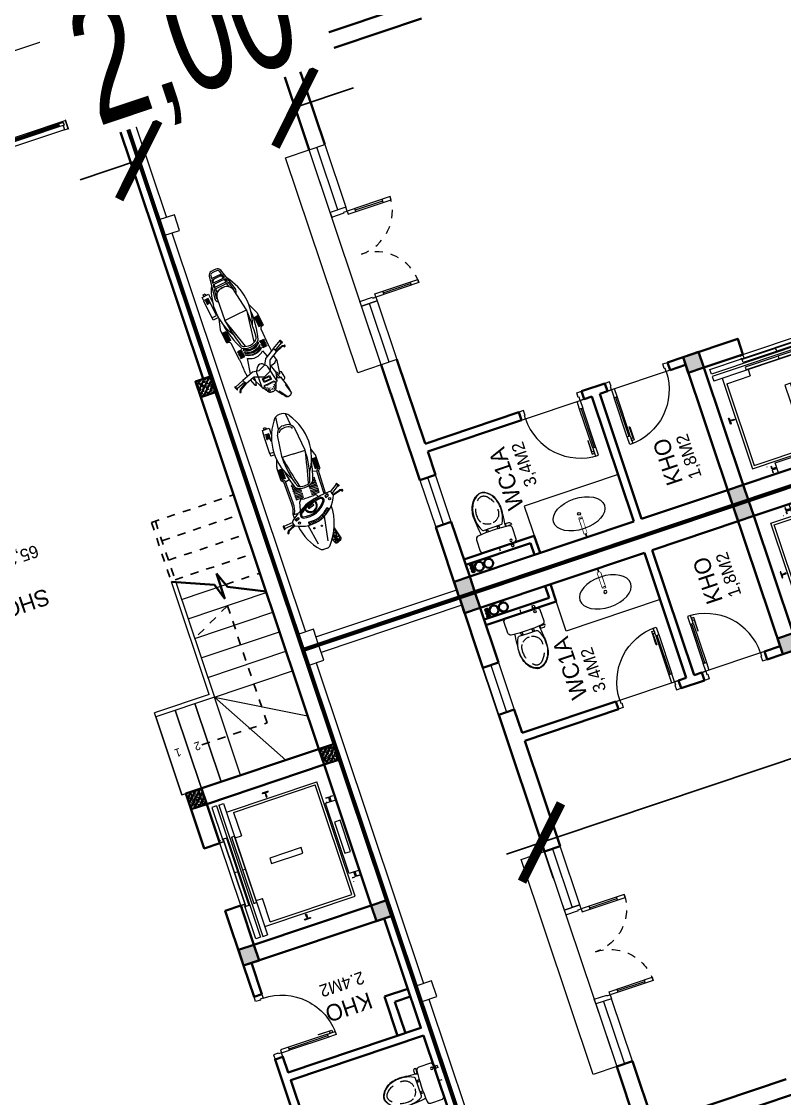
# Model space of a CAD drawing. Header units: metres. Extents: x 568336 to 569219, y 2065964 to 2066430.
# Drawn here: x 568588.57 to 568597.83, y 2066206.09 to 2066219.15 of the extents above; entities that cross this region are included whole.
import ezdxf

# ---------------------------------------------------------------- set-up
doc = ezdxf.new("R2010")
doc.units = ezdxf.units.M
for name, pattern in [('$AUDIT_BAD_LTYPE2', [0]), ('CENTER', [2, 1.25, -0.25, 0.25, -0.25]), ('DASHDOT2', [0.5, 0.25, -0.125, 0, -0.125]), ('HIDDEN', [0.375, 0.25, -0.125]), ('HIDDEN2', [0.1875, 0.125, -0.0625]), ('xref-thap C (mb tang 32-2)$0$HIDDEN', [0.375, 0.25, -0.125])]:
    doc.linetypes.add(name, pattern=pattern)
doc.layers.get('0').update_dxf_attribs({"linetype": 'CONTINUOUS'})
doc.layers.get('DEFPOINTS').update_dxf_attribs({"linetype": 'CONTINUOUS'})
for name, color, linetype, lineweight in [('-CENTER', 143, 'CENTER', 13), ('-CONCRETE', 1, 'CONTINUOUS', 35), ('-DIM', 9, 'CONTINUOUS', 13), ('-DOOR', 137, 'CONTINUOUS', 9), ('-FURNITURE', 46, 'CONTINUOUS', 9), ('-HATCH', 8, 'CONTINUOUS', 5), ('-LINE1', 7, 'CONTINUOUS', 18), ('-LINE2', 252, 'CONTINUOUS', 9), ('-STEEL1', 1, 'CONTINUOUS', 35), ('-TEXT', 7, 'CONTINUOUS', 15), ('-WALL', 4, 'CONTINUOUS', 35), ('text', 7, 'CONTINUOUS', 13), ('TEXT25', 2, 'CONTINUOUS', 13)]:
    doc.layers.add(name, color=color, linetype=linetype, lineweight=lineweight)
doc.layers.add('-RANH GIOI LO DAT', color=12, linetype='CONTINUOUS')
doc.layers.add('1-NETMANH', color=8, linetype='CONTINUOUS')
doc.styles.add('KTHUOC', font='', dxfattribs={"width": 0.8})
doc.styles.add('SVN_AVO_thuong', font='')
doc.styles.add('T1', font='', dxfattribs={"height": 200})
doc.styles.add('vnavanth', font='', dxfattribs={"width": 0.8})
doc.styles.get('KTHUOC').set_extended_font_data('.VnArial NarrowH')
doc.styles.get('SVN_AVO_thuong').set_extended_font_data('SVN-Avo')
doc.styles.get('T1').set_extended_font_data('VNgeometric Light')
doc.styles.get('vnavanth').set_extended_font_data('.VnAvantH')
doc.dimstyles.new('tien', dxfattribs={"dimscale": 0, "dimtxt": 1.5, "dimasz": 0.75, "dimexe": 0.45, "dimexo": 0, "dimgap": 0.25, "dimtad": 1, "dimzin": 1, "dimtxsty": 'KTHUOC', "dimblk1": 'ARCHTICK', "dimblk2": 'ARCHTICK', "dimsah": 1, "dimcen": 1, "dimdle": 0.45, "dimclrd": 37, "dimclre": 37, "dimclrt": 7, "dimaunit": 1, "dimadec": 0, "dimazin": 0, "dimtfac": 1, "dimtix": 1, "dimtofl": 0, "dimtmove": 2, "dimatfit": 3, "dimldrblk": 'ARCHTICK', "dimfxl": 1, "dimtfill": 1, "dimtolj": 1, "dimtzin": 1, "dimarcsym": 0})

# ---------------------------------------------------------------- blocks, each defined once
blk = doc.blocks.new('X-5M-DH-2-CORE$0$A$C75E80C28')
at = {"layer": '-LINE2', "linetype": 'Continuous', "ltscale": 2}
for p, q in [((-557, -112), (-560, -112)), ((-510, -22), (-510, -51)), ((-507, -22), (-510, -22)), ((-510, -109), (-510, -79)), ((-507, -22), (-507, -51)), ((-507, -109), (-507, -79)), ((-456, -57), (-501, -57)), ((-456, -60), (-501, -60)), ((-456, -70), (-501, -70)), ((-456, -73), (-501, -73)), ((-453, -63), (-453, -67)), ((-450, -63), (-450, -67)), ((450, -63), (450, -67)), ((453, -63), (453, -67)), ((456, -57), (501, -57)), ((456, -60), (501, -60)), ((456, -70), (501, -70)), ((456, -73), (501, -73)), ((457, -112), (460, -112)), ((507, -22), (510, -22)), ((507, -22), (507, -51)), ((507, -109), (507, -79)), ((510, -22), (510, -51)), ((510, -109), (510, -79)), ((-731, -149), (731, -149)), ((-731, -1305), (-731, -149)), ((-700, -179), (700, -179)), ((-700, -1225), (-700, -179)), ((700, -1225), (700, -179)), ((731, -1305), (731, -149)), ((840, -1305), (-840, -1305)), ((-840, -1365), (-840, -1305)), ((-700, -1225), (-400, -1225)), ((-400, -1305), (-400, -1225)), ((700, -1225), (400, -1225)), ((400, -1305), (400, -1225)), ((840, -1365), (840, -1305)), ((840, -1365), (-840, -1365)), ((840, -1395), (-840, -1395)), ((-840, -1395), (-840, -1455)), ((430, -1406), (-430, -1406)), ((-430, -1406), (-430, -1446)), ((425, -1309), (-425, -1309)), ((-425, -1343), (-425, -1309)), ((425, -1343), (-425, -1343)), ((0, -1309), (0, -1343)), ((0, -1406), (0, -1446)), ((425, -1343), (425, -1309)), ((430, -1406), (430, -1446)), ((840, -1395), (840, -1455)), ((-840, -1455), (-435, -1455)), ((-435, -1450), (-435, -1460)), ((-435, -1450), (-400, -1450)), ((-435, -1460), (-425, -1460)), ((-435, -1490), (-435, -1500)), ((-435, -1490), (-425, -1490)), ((-435, -1500), (-400, -1500)), ((-433, -1452), (-433, -1458)), ((-433, -1452), (-402, -1452)), ((-433, -1458), (-425, -1458)), ((-433, -1492), (-433, -1498)), ((-433, -1492), (-425, -1492)), ((-433, -1498), (-402, -1498)), ((430, -1446), (-430, -1446)), ((-425, -1458), (-425, -1460)), ((-425, -1490), (-425, -1492)), ((-402, -1452), (-402, -1498)), ((400, -1450), (-400, -1450)), ((-400, -1450), (-400, -1500)), ((400, -1450), (400, -1500)), ((435, -1450), (400, -1450)), ((435, -1500), (400, -1500)), ((402, -1452), (402, -1498)), ((433, -1452), (402, -1452)), ((433, -1498), (402, -1498)), ((433, -1458), (425, -1458)), ((425, -1458), (425, -1460)), ((435, -1460), (425, -1460)), ((425, -1490), (425, -1492)), ((435, -1490), (425, -1490)), ((433, -1492), (425, -1492)), ((433, -1452), (433, -1458)), ((433, -1492), (433, -1498)), ((435, -1450), (435, -1460)), ((840, -1455), (435, -1455)), ((435, -1490), (435, -1500))]:
    blk.add_line(p, q, dxfattribs=at)
for points in [[(-450, 0), (-450, -130), (450, -130), (450, 0)], [(-200, -29), (200, -29), (200, -101), (-200, -101)], [(-36, -584), (36, -584), (36, -984), (-36, -984)]]:
    blk.add_lwpolyline(points, close=True, dxfattribs=at)
for points in [[(-780, -789), (-751, -789, 0.414214), (-750, -788), (-750, -784), (-750, -780, 0.414214), (-751, -779), (-780, -779, -0.256978), (-784, -782), (-798, -782, -0.414214), (-801, -779), (-804, -749, 0.414214), (-807, -746), (-812, -746), (-812, -784), (-812, -821), (-807, -821, 0.414214), (-804, -818), (-801, -789, -0.414214), (-798, -786), (-784, -786, -0.256978), (-780, -789)], [(780, -789), (751, -789, -0.414214), (750, -788), (750, -784), (750, -780, -0.414214), (751, -779), (780, -779, 0.256978), (784, -782), (798, -782, 0.414214), (801, -779), (804, -749, -0.414214), (807, -746), (812, -746), (812, -784), (812, -821), (807, -821, -0.414214), (804, -818), (801, -789, 0.414214), (798, -786), (784, -786, 0.256978), (780, -789)]]:
    blk.add_lwpolyline(points, format="xyb", dxfattribs=at)
for centre, radius, start, end in [((-501, -51), 9.4, 180, 270), ((-501, -79), 9.4, 90, 180), ((-501, -51), 6.2, 180, 270), ((-501, -79), 6.2, 90, 180), ((-456, -63), 6.2, 0, 90), ((-456, -63), 3, 0, 90), ((-456, -67), 6.2, 270, 0), ((-456, -67), 3, 270, 0), ((456, -63), 6.2, 90, 180), ((456, -67), 6.2, 180, 270), ((456, -63), 3, 90, 180), ((456, -67), 3, 180, 270), ((501, -51), 6.2, 270, 0), ((501, -51), 9.4, 270, 0), ((501, -79), 9.4, 0, 90), ((501, -79), 6.2, 0, 90)]:
    blk.add_arc(centre, radius, start, end, dxfattribs=at)
blk = doc.blocks.new('A$C5C575821')
at = {"layer": '-CONCRETE'}
h = blk.add_hatch(color=256, dxfattribs=at)
h.dxf.hatch_style = 1
h.paths.add_polyline_path([(0, 200), (0, 0), (200, 0), (200, 200)])
blk.add_lwpolyline([(0, 0), (200, 0), (200, 200), (0, 200)], close=True, dxfattribs=at)
blk = doc.blocks.new('A$C3F71457E')
at = {"layer": '-CONCRETE'}
blk.add_lwpolyline([(0, -100), (0, 400), (-1500, 400), (-1500, -1400), (0, -1400), (0, -900), (200, -900), (200, -1600), (-1700, -1600), (-1700, 600), (200, 600), (200, -100), (0, -100)], dxfattribs=at)
at = {"layer": '-LINE1'}
blk.add_line((0, -900), (0, -100), dxfattribs=at)
at = {"layer": '-WALL'}
for p in [(-1700, 400), (0, 400), (-1700, -1600), (0, -1600)]:
    blk.add_blockref('A$C5C575821', p, dxfattribs=at)
at = {"color": 2, "rotation": 90}
blk.add_blockref('X-5M-DH-2-CORE$0$A$C75E80C28', (-1500, -500), dxfattribs=at)
blk = doc.blocks.new('A$C18091ED7')
for p, q in [((0, -42), (0, 0)), ((146, -27), (179, -27)), ((146, -27), (146, -30)), ((146, -30), (166, -30)), ((153, -37), (146, -30)), ((152, 0), (152, -27)), ((152, 0), (179, 0)), ((153, -37), (166, -37)), ((153, -40), (153, -37)), ((153, -40), (178, -40)), ((153, -40), (178, -40)), ((153, -40), (153, -42)), ((185, -30), (166, -30)), ((178, -37), (166, -37)), ((185, -30), (178, -37)), ((178, -37), (178, -40)), ((178, -40), (178, -42)), ((179, 0), (179, -27)), ((179, -27), (185, -27)), ((185, -27), (185, -30)), ((168, -260), (228, -260)), ((-83, -267), (-83, -300)), ((-83, -278), (-83, -288)), ((-61, -290), (-83, -290)), ((-63, -265), (-81, -265)), ((-61, -267), (-61, -300)), ((61, -267), (61, -300)), ((61, -290), (83, -290)), ((63, -265), (81, -265)), ((83, -267), (83, -300)), ((83, -278), (83, -288)), ((165, -262), (165, -290)), ((168, -292), (207, -292)), ((231, -274), (231, -262))]:
    blk.add_line(p, q)
for points in [[(230, -219, -0.137407), (225, -235), (222, -241, -0.236081), (198, -255, -0.051961), (-198, -255, -0.236081), (-222, -241), (-225, -235, -0.137407), (-230, -219), (-230, -72, -0.198912), (-226, -63), (-209, -46, -0.198912), (-200, -42), (0, -42), (200, -42, -0.198912), (209, -46), (226, -63, -0.198912), (230, -72)], [(144, -619, -0.212405), (26, -734, -0.027685), (-1, -739, -0.022279), (-26, -734, -0.212405), (-144, -619, -0.142796), (-167, -428, -0.093005), (-128, -309, -0.256439), (-111, -300), (0, -300), (111, -300, -0.256439), (128, -309, -0.093005), (167, -428, -0.142796)]]:
    blk.add_lwpolyline(points, format="xyb", close=True)
at = {"linetype": 'xref-thap C (mb tang 32-2)$0$HIDDEN', "ltscale": 100}
blk.add_lwpolyline([(61, -669, -0.199031), (0, -699, -0.199031), (-61, -669, -0.218924), (-132, -478, -0.153791), (-112, -404, -0.236701), (0, -348, -0.236701), (112, -404, -0.153791), (132, -478, -0.218924)], format="xyb", close=True, dxfattribs=at)
blk.add_circle((166, -78), 13.9)
for centre, radius, start, end in [((168, -262), 2.47, 90, 180), ((-81, -267), 1.98, 90, 180), ((-63, -267), 1.98, 0, 90), ((63, -267), 1.98, 90, 180), ((81, -267), 1.98, 0, 90), ((168, -290), 2.47, 180, 270), ((207, -277), 15.5, 270, 306.4659), ((168, -225), 80.1, 306.4659, 320.3123), ((228, -274), 2.47, 320.3123, 0)]:
    blk.add_arc(centre, radius, start, end)
for points in [[(-156, -259), (-157, -267), (-164, -328), (-169, -385), (-184, -528), (-136, -679), (-50, -735), (-20, -741), (0, -744)], [(156, -259), (157, -267), (164, -328), (169, -385), (184, -528), (136, -679), (50, -735), (20, -741), (0, -744)]]:
    blk.add_open_spline(points, degree=3, knots=[130.613938, 130.613938, 130.613938, 130.613938, 152.852109, 311.129351, 417.703951, 561.383393, 697.692632, 710.812262, 710.812262, 710.812262, 710.812262])
blk = doc.blocks.new('Sink_Cicle')
blk.add_lwpolyline([(17, -50), (-17, -50), (-18, -252), (17, -252)], close=True)
blk.add_circle((0, -300), 17.5)
at = {"layer": 'DEFPOINTS'}
blk.add_line((0, -100), (0, 0), dxfattribs=at)
blk.add_wipeout([(17, -50), (-17, -50), (-18, -252), (17, -252)])
at = {"layer": '-FURNITURE', "linetype": 'Continuous'}
blk.add_ellipse((0, -300), major_axis=(-325, 0), ratio=0.584615, dxfattribs=at)
blk.add_line((-18, -237), (17, -237))
blk = doc.blocks.new('*U18')
at = {"linetype": '$AUDIT_BAD_LTYPE2'}
for p, q in [((70, 100), (70, 600)), ((90, 600), (90, 100))]:
    blk.add_line(p, q, dxfattribs=at)
for points in [[(50, 600), (90, 600), (90, 700), (50, 700), (50, 600)], [(50, 603), (50, 100)], [(50, 100), (90, 100), (90, 0), (50, 0), (50, 100)]]:
    blk.add_lwpolyline(points)
for points in [[(118, 495), (118, 664), (90, 664), (90, 636), (113, 636), (113, 495)], [(0, 0), (50, 0), (50, -40), (60, -40), (60, -100), (0, -100)], [(800, 0), (750, 0), (750, -40), (740, -40), (740, -100), (800, -100)]]:
    blk.add_lwpolyline(points, close=True)
at = {"linetype": '$AUDIT_BAD_LTYPE2', "ltscale": 0.3}
blk.add_arc((50, 0), 700, 0, 90, dxfattribs=at)
blk = doc.blocks.new('*U45')
for p, q in [((-1110, 450), (-1150, 450)), ((-1130, 100), (-1130, 450)), ((-90, 450), (-50, 450)), ((-70, 100), (-70, 450)), ((-1110, 100), (-1150, 100)), ((-90, 100), (-50, 100))]:
    blk.add_line(p, q)
for points in [[(-1150, 0), (-1110, 0), (-1110, 550), (-1150, 550)], [(-50, 0), (-90, 0), (-90, 550), (-50, 550)], [(-1200, -200), (-1140, -200), (-1140, -40), (-1150, -40), (-1150, 0), (-1200, 0)], [(0, -200), (-60, -200), (-60, -40), (-50, -40), (-50, 0), (0, 0)]]:
    blk.add_lwpolyline(points, close=True)
at = {"linetype": 'HIDDEN', "ltscale": 0.1}
for centre, start, end in [((-1150, 0), 0, 90), ((-50, 0), 90, 180)]:
    blk.add_arc(centre, 550, start, end, dxfattribs=at)
blk = doc.blocks.new('M19-T1')
at = {"layer": '-CONCRETE'}
for centre, radius in [((202518.304, -153912.351, 0), 13), ((202518.304, -153925.195, 0), 13), ((202567.496, -154002.848, 0), 55), ((202556.574, -153912.351, 0), 13), ((202556.574, -153925.195, 0), 13), ((202598.323, -153912.351, 0), 13), ((202598.323, -153925.195, 0), 13), ((202567.496, -154123.69, 0), 55)]:
    blk.add_circle(centre, radius, dxfattribs=at)
at = {"layer": '-DOOR'}
blk.add_line((199597.357, -153653.29), (196847.357, -153653.36), dxfattribs=at)
for points in [[(197647.357, -153653.343), (196847.357, -153653.343), (196847.357, -153853.29), (197647.357, -153853.29)], [(199597.357, -153653.343), (198847.357, -153653.343), (198847.357, -153853.29), (199597.357, -153853.29)], [(201347.357, -153653.176), (201947.357, -153653.176), (201947.357, -153853.148), (201347.357, -153853.148)]]:
    blk.add_lwpolyline(points, close=True, dxfattribs=at)
for points in [[(197647.357, -153753.316), (196847.357, -153753.316)], [(199597.357, -153753.316), (198847.357, -153753.316)], [(201947.357, -153753.148), (201347.357, -153753.162)]]:
    blk.add_lwpolyline(points, dxfattribs=at)
at = {"layer": '-FURNITURE'}
blk.add_lwpolyline([(202047.357, -154753.148), (202647.357, -154753.148), (202647.357, -155953.148), (202047.357, -155953.148)], close=True, dxfattribs=at)
at = {"layer": '-HATCH'}
for p, q in [((201047.357, -155053.148), (201047.357, -155853.148)), ((201047.357, -156953.148), (201047.357, -156153.148))]:
    blk.add_line(p, q, dxfattribs=at)
at = {"layer": '-LINE1', "ltscale": 10}
for points in [[(198347.357, -151853.148), (198547.357, -151853.148), (198547.357, -151653.148), (198347.357, -151653.148)], [(202647.357, -151853.148), (202847.357, -151853.148), (202847.357, -151653.148), (202647.357, -151653.148)]]:
    blk.add_lwpolyline(points, close=True, dxfattribs=at)
at = {"layer": '-LINE1'}
for points in [[(198347.357, -151753.148), (194047.357, -151753.148)], [(202647.357, -151753.148), (198547.357, -151753.148)], [(202747.357, -153653.148), (202747.357, -151853.148)], [(196847.357, -153653.36), (196847.357, -153353.36), (199597.357, -153353.36), (199597.357, -153653.22)]]:
    blk.add_lwpolyline(points, dxfattribs=at)
at = {"layer": '-RANH GIOI LO DAT', "linetype": 'HIDDEN', "ltscale": 10, "const_width": 50}
blk.add_lwpolyline([(202847.357, -171341.656), (202847.357, -151653.148), (193847.357, -151653.148), (193847.357, -171551.046)], close=True, dxfattribs=at)
at = {"layer": '-WALL'}
for p, q in [((195847.357, -155553.148), (195847.357, -153653.148)), ((195847.357, -153653.148), (196847.357, -153653.317)), ((196847.357, -153653.317), (196847.357, -153853.313)), ((199597.357, -153653.25), (201347.357, -153653.176)), ((199597.357, -153853.207), (199597.357, -153653.25)), ((201347.357, -153653.176), (201347.357, -153853.148)), ((201947.357, -153653.148), (201947.357, -153853.148)), ((201947.357, -153653.148), (202847.357, -153653.148)), ((196047.357, -155553.148), (196047.357, -153853.148)), ((196047.357, -153853.148), (196847.357, -153853.313)), ((199597.357, -153853.207), (200947.223, -153853.148)), ((200947.357, -155053.148), (200947.357, -153853.148)), ((201047.223, -153853.148), (201347.357, -153853.148)), ((201047.357, -155053.148), (201047.357, -153853.148)), ((201947.357, -153853.148), (202647.357, -153853.148)), ((202427.357, -154753.148), (202427.357, -153853.148)), ((202497.357, -154683.148), (202497.357, -153853.148)), ((202497.357, -154683.148), (202647.357, -154683.148)), ((202427.357, -154753.148), (202647.357, -154753.148)), ((201047.357, -155053.148), (200947.357, -155053.148)), ((201047.357, -155853.148), (200947.357, -155853.148)), ((200947.357, -156153.148), (200947.357, -155853.148)), ((201047.357, -155953.148), (201047.357, -155853.148)), ((202647.357, -155953.148), (201047.357, -155953.148)), ((201047.357, -156153.148), (200947.357, -156153.148)), ((202647.357, -156053.148), (201047.357, -156053.148)), ((201047.357, -156153.148), (201047.357, -156053.148)), ((200947.357, -157153.148), (200947.357, -156953.148)), ((201047.357, -156953.148), (200947.357, -156953.148)), ((201047.357, -157153.148), (201047.357, -156953.148))]:
    blk.add_line(p, q, dxfattribs=at)
at = {"layer": '-WALL', "linetype": 'Continuous', "ltscale": 10}
for p, q in [((202847.357, -168828.151), (202847.357, -153653.148)), ((202647.357, -155953.148), (202647.357, -153853.148)), ((202647.357, -157153.148), (202647.357, -156053.148))]:
    blk.add_line(p, q, dxfattribs=at)
blk.add_line((202847.357, -151653.148), (215351.531, -151653.148))
at = {"layer": '-DOOR', "xscale": -1}
for name, p, rotation in [('*U45', (198847.357, -153853.36), 180), ('*U18', (201047.357, -155853.148), 270)]:
    blk.add_blockref(name, p, dxfattribs=dict(at, rotation=rotation))
at = {"layer": '-DOOR', "rotation": 270}
blk.add_blockref('*U18', (201047.357, -156153.148), dxfattribs=at)
at = {"layer": '-FURNITURE', "rotation": 270}
blk.add_blockref('A$C18091ED7', (202469.491, -154303.148), dxfattribs=at)
at = {"layer": '-WALL'}
blk.add_blockref('A$C5C575821', (202647.36, -153853.148), dxfattribs=at)
at = {"layer": '-WALL', "rotation": 180}
blk.add_blockref('A$C3F71457E', (201147.357, -158753.148), dxfattribs=at)
at = {"layer": '-TEXT', "color": 2, "style": 'vnavanth'}
for s, p in [('wc1A', (201221.091, -154751.568)), ('kho', (201793.636, -156673.353))]:
    blk.add_text(s, height=199.9592, dxfattribs=at).set_placement(p)
at = {"layer": 'TEXT25', "style": 'T1'}
for s, p in [('3,4M2', (201218.43, -154987.519)), ('1,8M2', (201790.975, -156909.305))]:
    blk.add_text(s, height=150, rotation=360, dxfattribs=at).set_placement(p)
at = {"layer": '-FURNITURE', "xscale": -1, "rotation": 270}
blk.add_blockref('Sink_Cicle', (202647.357, -155353.148), dxfattribs=at)
blk = doc.blocks.new('A$C49AC32B8')
h = blk.add_hatch()
h.set_pattern_fill('ANSI31', color=256, scale=100, angle=405, style=0)
h.set_pattern_definition([(90, (1628.179, -139081.394), (-12.5, 1e-15), [])])
h.paths.add_polyline_path([(-545, -149), (-545, -107), (-667, -107), (-667, -149)])
h.paths.add_polyline_path([(-545, 276), (-545, 319), (-667, 319), (-667, 276)])
h = blk.add_hatch()
h.set_pattern_fill('ANSI31', color=256, scale=150, angle=315, style=0)
h.set_pattern_definition([(2e-15, (1485.97, -142180.918), (2e-15, 18.75), [])])
edge = h.paths.add_edge_path()
edge.add_arc((142, 1), 10, 291.0634, 432.0495)
edge.add_arc((142, 169), 10, 287.9505, 428.9366)
edge.add_arc((204, 63), 30, 298.7342, 336.6848)
edge.add_arc((204, 107), 30, 383.3152, 421.2658)
edge.add_line((152, 3), (218, 36))
edge.add_line((152, 167), (218, 133))
edge.add_line((146, 10), (129, 18))
edge.add_line((129, 18), (129, 82))
edge.add_line((129, 146), (129, 82))
edge.add_line((146, 159), (129, 146))
edge.add_arc((153, 85), 85.6, 336.6848, 359.9863)
edge.add_arc((153, 85), 85.6, 360.0137, 383.3152)
for points in [[(-244, 438, 1), (-248, 447), (-248, 447), (-280, 433), (-280, 433, 1), (-276, 424)], [(-10, -301), (-42, -189), (7, -167), (7, -167), (-21, -52), (-21, -52, -0.213812), (-21, -44), (-21, -44), (32, 67), (32, 67, 0.201882), (33, 75), (33, 75), (0, 164), (0, 164, 0.201882), (-5, 169), (-5, 169), (-117, 220), (-117, 220, -0.213812), (-123, 226), (-123, 226), (-175, 332), (-175, 332), (-226, 318), (-278, 434)], [(-185, 330), (-211, 418), (-211, 418, -0.119246), (-211, 432), (-211, 432), (-207, 453)], [(-199, 441, 2.509808), (-207, 452)], [(-199, 441), (-201, 433), (-201, 433, 0.119246), (-200, 418), (-200, 418), (-175, 332)], [(-594, 214, 0.25966), (-1245, 189, 0.25966)], [(-839, 284), (-712, 329), (-712, 329, -0.085491), (-702, 331), (-535, 331), (-535, 315), (-535, 315, 0.389594), (-508, 286), (-508, 286), (-285, 281), (-285, 281, 0.038668), (-280, 281), (-280, 281, 0.005075), (-210, 283)], [(-765, -104, 0.080514), (-403, -28), (-403, -28, 0.201101), (-366, 85), (-366, 85, 0.201101), (-403, 198), (-403, 198, 0.080514), (-765, 273)], [(-226, 318), (-163, 182), (-163, 182, 0.213812), (-158, 176), (-158, 176), (-95, 132), (-61, 38), (-81, -36), (-81, -36, 0.213812), (-81, -44), (-81, -44), (-42, -189)], [(-149, 279), (-78, 291), (74, 249, -1.090751), (74, 234, 0.1744), (38, 220), (146, 178), (146, 178, -0.70664), (146, 159)], [(-64, 196, 0.330008), (-78, 272), (-78, 272, -0.752015), (-78, 291)], [(232, 118, 0.024274), (362, 201), (362, 201, 0.338506), (373, 235), (373, 235), (373, 235), (364, 260), (364, 260, 0.338506), (333, 279), (333, 279, 0.032613), (128, 248), (128, 248), (127, 238), (53, 214)], [(160, 255, 0.671768), (145, 286), (145, 286), (70, 279), (70, 279, 0.734542), (71, 250)], [(-1030, 202, 0.218308), (-1079, 224), (-1079, 224), (-1360, 164), (-1360, 164, 0.353851), (-1399, 115), (-1399, 85), (-1399, 54, 0.353851), (-1360, 5), (-1360, 5), (-1079, -55), (-1079, -55, 0.218308), (-1030, -33)], [(-1280, 161, 0.112845), (-1300, 121)], [(-1075, 205), (-1073, 197), (-1073, 197, 0.379173), (-1161, 98)], [(-403, 141, 0.365685), (-444, 190, 0.035711), (-794, 231), (-1073, 197)], [(-415, -4, 0.315879), (-415, 173)], [(-75, -66), (-259, -18), (-259, -18, 0.336681), (-259, 187), (-259, 187), (-176, 209)], [(137, 182), (-58, 160), (-58, 160, 0.114874), (-118, 116), (-118, 116, 0.363628), (-118, 51), (-118, 51, 0.117419), (-57, 6)], [(152, 3), (218, 36), (218, 36, 0.167121), (231, 51), (231, 51, 0.102024), (238, 85), (238, 85, 0.102024), (231, 119), (231, 119, 0.167121), (218, 133), (218, 133), (152, 167)], [(-1300, 49, 0.112845), (-1280, 9)], [(-1073, -27, -0.379173), (-1161, 72, 0.379173), (-1073, -27), (-1073, -27), (-1075, -35)], [(-1073, -27), (-794, -61), (-794, -61, 0.035711), (-444, -21), (-444, -21, 0.365685), (-403, 28)], [(-17, -71), (146, -9), (146, -9, 0.70664), (146, 10)], [(-1245, -19, 0.25966), (-594, -44)], [(-61, -117), (-136, -117), (-136, -117, 0.010417), (-280, -111), (-280, -111, 0.038668), (-285, -111), (-285, -111), (-508, -116), (-508, -116, 0.389594), (-535, -146), (-535, -146), (-535, -161), (-702, -161, -0.085491), (-712, -159), (-712, -159), (-839, -114)], [(38, -50, 0.1744), (74, -64), (74, -64, -1.090751), (74, -79), (74, -79), (-9, -102)], [(-3, -171), (34, -256), (34, -256, 0.119246), (43, -267), (43, -267), (59, -280)], [(7, -167), (43, -249), (43, -249, 0.119246), (51, -261), (51, -261), (58, -266)], [(-12, -302, 1), (-9, -312), (-9, -312), (24, -302), (24, -302, 1), (22, -292)], [(59, -280, 2.509808), (58, -266)]]:
    blk.add_lwpolyline(points, format="xyb")
for points in [[(-276, 424), (-244, 438)], [(-197, 326), (-246, 437)], [(227, 253), (352, 275)], [(-1262, 151), (-1289, 148)], [(-1206, 156), (-1242, 153)], [(-1075, 205), (-1186, 181), (-1186, 85), (-1186, -11), (-1075, -35)], [(-1136, 164), (-1186, 158)], [(-403, 28), (-794, -61), (-794, -61), (-794, 85), (-794, 231), (-794, 231), (-403, 141)], [(38, 220), (-61, 195)], [(82, 203), (118, 217), (127, 238)], [(146, 159), (129, 146), (129, 82), (129, 18), (146, 10)], [(263, 153), (373, 216)], [(-1262, 19), (-1289, 21)], [(-1206, 13), (-1242, 17)], [(-1136, 6), (-1186, 11)], [(-58, 6), (131, -14)], [(-1121, -185), (-1165, -185), (-1165, -99), (-1031, -99)], [(-859, -116), (-859, -185), (-892, -185)], [(38, -50), (-21, -44)], [(-14, -176), (19, -293)], [(-12, -302), (22, -292)]]:
    blk.add_lwpolyline(points)
for points in [[(-667, 319), (-667, 276), (-545, 276), (-545, 319)], [(-382, 207), (-382, 262), (-373, 262), (-373, 207)], [(-362, 207), (-362, 262), (-353, 262), (-353, 207)], [(-342, 207), (-342, 262), (-333, 262), (-333, 207)], [(-322, 207), (-322, 262), (-313, 262), (-313, 207)], [(-302, 207), (-302, 262), (-293, 262), (-293, 207)], [(-1262, 165), (-1300, 157), (-1300, 85), (-1300, 13), (-1300, 13), (-1262, 5), (-1262, 85)], [(-1242, 169), (-1242, 85), (-1242, 1), (-1242, 1), (-1206, -7), (-1206, -7), (-1206, 85), (-1206, 177), (-1206, 177)], [(95, 132), (95, 35), (44, 35), (44, 132)], [(-1161, 85), (-1161, 98)], [(-1161, 85), (-1161, 72)], [(85, 122), (85, 45), (54, 45), (54, 122)], [(-892, -190), (-892, -123), (-1121, -123), (-1121, -190)], [(-1111, -130), (-1111, -138), (-1063, -138), (-1063, -130)], [(-667, -149), (-667, -107), (-545, -107), (-545, -149)], [(-382, -37), (-382, -92), (-373, -92), (-373, -37)], [(-362, -37), (-362, -92), (-353, -92), (-353, -37)], [(-342, -37), (-342, -92), (-333, -92), (-333, -37)], [(-322, -37), (-322, -92), (-313, -92), (-313, -37)], [(-302, -37), (-302, -92), (-293, -92), (-293, -37)], [(-1165, -135), (-1165, -161), (-1188, -161), (-1188, -135)], [(-1111, -145), (-1111, -152), (-1063, -152), (-1063, -145)], [(-1111, -159), (-1111, -167), (-1063, -167), (-1063, -159)]]:
    blk.add_lwpolyline(points, close=True)
for points in [[(-1379, 115), (-1379, 85), (-1379, 54), (-1379, 54, 0.353851), (-1356, 25), (-1356, 25), (-1320, 17), (-1320, 17), (-1320, 85), (-1320, 152), (-1320, 152), (-1356, 145), (-1356, 145, 0.353851)], [(-366, 187), (-379, 187), (-379, 187, -0.363938), (-379, -18), (-379, -18), (-366, -18), (-366, -18, 0.336681)], [(-329, 187), (-342, 187), (-342, 187, -0.363938), (-342, -18), (-342, -18), (-329, -18), (-329, -18, 0.336681)], [(-311, 187), (-298, 187), (-298, 187, -0.336681), (-298, -18), (-298, -18), (-311, -18), (-311, -18, 0.363938)]]:
    blk.add_lwpolyline(points, format="xyb", close=True)
blk = doc.blocks.new('A$C1D9F77BD')
h = blk.add_hatch()
h.set_pattern_fill('ANSI31', color=256, scale=100, angle=405, style=0)
h.set_pattern_definition([(90, (2076.775, -139234.453), (-12.5, 1e-15), [])])
h.paths.add_polyline_path([(-219, -260), (-219, -302), (-97, -302), (-97, -260)])
h.paths.add_polyline_path([(-97, 123), (-97, 166), (-219, 166), (-219, 123)])
h = blk.add_hatch()
h.set_pattern_fill('ANSI31', color=256, scale=170, angle=335, style=0)
h.set_pattern_definition([(20, (-186.436, -139188.296), (-7.267928, 19.9684682), [])])
h.paths.add_polyline_path([(494, -160), (533, -162, 0.210627), (424, 135), (397, 109, -0.250766)])
h = blk.add_hatch()
h.set_pattern_fill('BOX', color=256, scale=60, angle=290, style=0)
h.set_pattern_definition([(20, (2080.745, -138865.224), (-20.521209, 56.381557), []), (20, (2085.875, -138879.32), (-20.521209, 56.381557), []), (290, (2080.745, -138865.224), (56.381557, 20.521209), [-15, 15]), (290, (2094.84, -138860.093), (56.381557, 20.521209), [-15, 15]), (290, (2108.936, -138854.963), (56.381557, 20.521209), [15, -15]), (290, (2123.03, -138849.83), (56.381557, 20.521209), [15, -15]), (20, (2091.006, -138893.414), (-20.521209, 56.381557), [15, -15]), (20, (2096.136, -138907.51), (-20.521209, 56.381557), [15, -15])])
h.paths.add_polyline_path([(830, 67, 0.414214), (842, 93), (833, 116), (825, 139, 0.414214), (799, 151), (658, 113, -0.052547), (783, 45)])
for p, q in [((157, 313), (186, 333)), ((163, 305), (192, 325)), ((231, 209), (165, 307)), ((257, 224), (190, 323)), ((243, 329), (247, 350)), ((268, 231), (244, 315)), ((253, 329), (255, 338)), ((278, 234), (254, 315)), ((-263, 176), (-340, 149)), ((-87, 178), (-253, 178)), ((-87, 178), (-59, 152)), ((-87, 162), (-87, 178)), ((-59, 132), (-72, 83)), ((228, 148), (-59, 152)), ((230, 128), (-59, 132)), ((226, 181), (233, 80)), ((275, 231), (243, 220)), ((397, 109), (424, 135)), ((658, 113), (799, 151)), ((825, 139), (842, 93)), ((-687, 10), (-840, -5)), ((-346, 78), (-624, 44)), ((-346, -68), (-344, 78)), ((237, 47), (228, 44)), ((279, 102), (286, 105)), ((289, -4), (286, 5)), ((286, 2), (289, -7)), ((786, -5), (488, 47)), ((783, 45), (830, 67)), ((833, 116), (842, 92)), ((-854, -55), (-854, -81)), ((-712, -55), (-712, -68)), ((-712, -81), (-712, -68)), ((-346, -68), (-348, -214)), ((866, -43), (866, -93)), ((-687, -147), (-840, -132)), ((-346, -214), (-624, -180)), ((-59, -269), (-72, -219)), ((330, -208), (228, -181)), ((339, -142), (342, -151)), ((413, -325), (352, -241)), ((401, -228), (409, -226)), ((494, -160), (533, -162)), ((786, -132), (532, -176)), ((-263, -312), (-340, -285)), ((-87, -314), (-253, -314)), ((-67, -299), (-87, -314)), ((-87, -299), (-87, -314)), ((214, -264), (-59, -269)), ((222, -284), (-59, -289)), ((347, -293), (349, -309)), ((436, -343), (449, -460)), ((484, -331), (452, -343)), ((465, -337), (479, -457)), ((474, -335), (510, -415)), ((484, -331), (518, -409)), ((447, -460), (481, -456)), ((448, -470), (482, -466)), ((518, -426), (535, -440)), ((526, -420), (533, -426))]:
    blk.add_line(p, q)
for points in [[(-219, 166), (-219, 123), (-97, 123), (-97, 166)], [(243, 167), (258, 126), (277, 133), (262, 174)], [(301, -38), (327, -108), (340, -103), (314, -33)], [(-219, -302), (-219, -260), (-97, -260), (-97, -302)], [(417, -303), (402, -263), (421, -256), (436, -296)], [(-736, -288), (-736, -314), (-760, -314), (-760, -288)], [(-662, -284), (-662, -291), (-615, -291), (-615, -284)], [(-662, -298), (-662, -305), (-615, -305), (-615, -298)], [(-662, -312), (-662, -320), (-615, -320), (-615, -312)]]:
    blk.add_lwpolyline(points, close=True)
at = {"linetype": 'HIDDEN2', "ltscale": 200}
for points in [[(21, 54), (21, 80), (6, 80), (6, 59)], [(53, 36), (53, 80), (38, 80), (38, 48)], [(70, -143), (70, -217), (85, -217), (85, 80), (70, 80), (70, 7)], [(6, -196), (6, -217), (21, -217), (21, -190)], [(38, -184), (38, -217), (53, -217), (53, -172)]]:
    blk.add_lwpolyline(points, dxfattribs=at)
for points in [[(103, 80), (103, -217), (118, -217), (118, 80)], [(141, 80), (141, -217), (157, -217), (157, 80)], [(175, 80), (175, -217), (190, -217), (190, 80)]]:
    blk.add_lwpolyline(points, close=True, dxfattribs=at)
for points in [[(-673, -338), (-736, -338), (-736, -252), (-655, -252)], [(-575, -277), (-673, -277), (-673, -343), (-443, -343), (-443, -290)], [(-410, -288), (-410, -338), (-443, -338)]]:
    blk.add_lwpolyline(points)
for centre, radius in [((306, 173), 12.8), ((588, -21), 7.7), ((588, -116), 7.7), ((470, -267), 12.8)]:
    blk.add_circle(centre, radius)
for centre, radius, start, end in [((160, 309), 5, 124.1044, 304.1044), ((189, 329), 5, 304.1044, 124.1044), ((273, 323), 30, 169.0525, 196.2532), ((257, 348), 10, 259.1414, 172.2448), ((283, 324), 30, 169.0525, 196.2532), ((-427, -480), 634, 55.5021, 126.0244), ((-253, 148), 30, 90, 109.5456), ((-57, 162), 30, 180, 265.1424), ((254, 191), 30, 110.3225, 200.3225), ((141, -138), 393, 330.5976, 70.0474), ((399, -513), 678, 48.0397, 90.6167), ((806, 132), 20, 20, 110), ((-754, -55), 100, 117.4832, 180), ((-612, -55), 100, 96.9386, 180), ((-544, -68), 141, 150.1191, 209.8708), ((-640, -13), 30, 97.8829, 150.1191), ((-344, -1040), 1118, 69.8271, 90.0821), ((-1499, -5836), 6026, 75.1425, 78.9494), ((-369, -1036), 1157, 69.0112, 80.8998), ((-92, -68), 154, 329.829, 30.171), ((-4, -12), 50, 0, 25.0581), ((-71, -55), 153, 355.1878, 40.6702), ((235, 15), 30, 104.7219, 204.7762), ((-4326, -68), 4535, 359.103, 0.897), ((216, 158), 30, 265.1424, 274.0002), ((916, 150), 686, 185.8827, 214.7623), ((303, 58), 50, 110.3225, 185.9041), ((808, 110), 557, 185.9041, 214.741), ((303, 58), 35, 110.3225, 185.9041), ((808, 110), 542, 185.9041, 214.741), ((296, 55), 50, 71.5538, 110.3225), ((296, 55), 35, 71.5538, 110.3225), ((314, -74), 81.8, 290.3225, 110.3225), ((148, -134), 273, 345.336, 55.3091), ((148, -134), 288, 345.336, 55.3091), ((194, -117), 303, 351.845, 48.155), ((823, 86), 20, 290, 20), ((-754, -81), 100, 180, 242.5168), ((-612, -81), 100, 180, 263.0614), ((-1307, 4922), 5225, 280.57, 285.0028), ((-4, -125), 50, 334.9419, 0), ((-71, -81), 153, 319.3298, 4.8122), ((314, -74), 71.8, 290.3225, 110.3225), ((399, 376), 678, 278.7378, 311.9603), ((816, -43), 50, 0, 43.6257), ((816, -93), 50, 316.9817, 0), ((-427, 343), 634, 233.9756, 304.5871), ((-640, -124), 30, 209.8708, 262.182), ((-349, 930), 1145, 270.1592, 289.9315), ((-369, 899), 1157, 279.1002, 290.9888), ((235, -152), 30, 155.2238, 255.2781), ((63, -206), 297, 342.9493, 351.9218), ((391, -179), 50, 214.741, 290.3225), ((391, -179), 35, 214.741, 290.3225), ((382, -185), 35, 290.3225, 329.0913), ((384, -182), 50, 290.3225, 329.0913), ((-253, -284), 30, 250.4544, 270), ((-57, -299), 30, 94.8576, 180), ((-57, -299), 10, 94.8576, 180), ((216, -294), 30, 85.9998, 94.8576), ((246, -452), 189, 57.9343, 98.2692), ((242, -515), 232, 62.5839, 94.9315), ((613, -5068), 4766, 92.5649, 93.1782), ((441, -315), 30, 200.3225, 290.3225), ((447, -465), 5, 96.5406, 276.5406), ((482, -461), 5, 276.5406, 96.5406), ((537, -403), 30, 203.7468, 230.9475), ((545, -397), 30, 203.7468, 230.9475), ((541, -432), 10, 227.7552, 140.8586)]:
    blk.add_arc(centre, radius, start, end)
blk = doc.blocks.new('M18-T1')
at = {"layer": '-CONCRETE'}
for centre, radius in [((195382, -87868, 0), 55), ((195351, -87778, 0), 13), ((195351, -87791, 0), 13), ((195393, -87778, 0), 13), ((195393, -87791, 0), 13), ((195432, -87778, 0), 13), ((195432, -87791, 0), 13), ((195382, -87989, 0), 55)]:
    blk.add_circle(centre, radius, dxfattribs=at)
at = {"layer": '-DOOR'}
blk.add_line((198078, -87519), (200828, -87519), dxfattribs=at)
for points in [[(196602, -87519), (196002, -87519), (196002, -87719), (196602, -87719)], [(198078, -87519), (198828, -87519), (198828, -87719), (198078, -87719)], [(200028, -87519), (200828, -87519), (200828, -87719), (200028, -87719)]]:
    blk.add_lwpolyline(points, close=True, dxfattribs=at)
for points in [[(196002, -87619), (196602, -87619)], [(198078, -87619), (198828, -87619)], [(200028, -87619), (200828, -87619)]]:
    blk.add_lwpolyline(points, dxfattribs=at)
at = {"layer": '-FURNITURE'}
blk.add_lwpolyline([(195902, -88619), (195302, -88619), (195302, -89819), (195902, -89819)], close=True, dxfattribs=at)
at = {"layer": '-HATCH'}
for p, q in [((196902, -88919), (196902, -89719)), ((196902, -90819), (196902, -90019))]:
    blk.add_line(p, q, dxfattribs=at)
at = {"layer": '-LINE1', "ltscale": 10}
for points in [[(195102, -85719), (195302, -85719), (195302, -85519), (195102, -85519)], [(200402, -85719), (200602, -85719), (200602, -85519), (200402, -85519)]]:
    blk.add_lwpolyline(points, close=True, dxfattribs=at)
at = {"layer": '-LINE1', "linetype": 'Continuous', "ltscale": 10}
for points in [[(200402, -85619), (195302, -85619)], [(205900, -85619), (200602, -85619)], [(195202, -85719), (195202, -87519)]]:
    blk.add_lwpolyline(points, dxfattribs=at)
at = {"layer": '-LINE1'}
blk.add_lwpolyline([(198078, -87519), (198078, -87219), (200828, -87219), (200828, -87519)], dxfattribs=at)
at = {"layer": '-RANH GIOI LO DAT', "linetype": 'HIDDEN', "ltscale": 10, "const_width": 50}
blk.add_lwpolyline([(201104, -105068), (206102, -99951), (206102, -85519), (195102, -85519), (195102, -105207)], close=True, dxfattribs=at)
at = {"layer": '-WALL'}
for p, q in [((195102, -102807), (195102, -87519)), ((196002, -87519), (195102, -87519)), ((196002, -87519), (196002, -87719)), ((198078, -87519), (196602, -87519)), ((196602, -87519), (196602, -87719)), ((202102, -87519), (200828, -87519)), ((202102, -89319), (202102, -87519)), ((196002, -87719), (195302, -87719)), ((195452, -88549), (195452, -87719)), ((195522, -88619), (195522, -87719)), ((196903, -87719), (196602, -87719)), ((196902, -88919), (196902, -87719)), ((197002, -88919), (197002, -87719)), ((198078, -87719), (197003, -87719)), ((201902, -87719), (200828, -87719)), ((201902, -89319), (201902, -87719)), ((195452, -88549), (195302, -88549)), ((195522, -88619), (195302, -88619)), ((196902, -88919), (197002, -88919)), ((195302, -89819), (196902, -89819)), ((196902, -89719), (197002, -89719)), ((196902, -89819), (196902, -89719)), ((197002, -90019), (197002, -89719)), ((195302, -89919), (196902, -89919)), ((196902, -90019), (196902, -89919)), ((196902, -90019), (197002, -90019)), ((196902, -91019), (196902, -90819)), ((196902, -90819), (197002, -90819)), ((197002, -91019), (197002, -90819))]:
    blk.add_line(p, q, dxfattribs=at)
at = {"layer": '-WALL', "linetype": 'Continuous', "ltscale": 10}
for p, q in [((195102, -102694), (195102, -87519)), ((195302, -89819), (195302, -87719)), ((195302, -91019), (195302, -89919))]:
    blk.add_line(p, q, dxfattribs=at)
at = {"layer": '-DOOR'}
for name, p, rotation in [('*U45', (198828, -87719), 180), ('*U18', (196902, -89719), 90.00000000000001)]:
    blk.add_blockref(name, p, dxfattribs=dict(at, rotation=rotation))
at = {"layer": '-DOOR', "xscale": -1, "rotation": 90}
blk.add_blockref('*U18', (196902, -90019), dxfattribs=at)
at = {"layer": '-FURNITURE'}
for name, p, rotation in [('A$C49AC32B8', (198414, -86058), 187.6546532618883), ('A$C1D9F77BD', (197045, -86236), 180)]:
    blk.add_blockref(name, p, dxfattribs=dict(at, rotation=rotation))
at = {"layer": '-FURNITURE', "xscale": -1, "rotation": 90}
blk.add_blockref('A$C18091ED7', (195480, -88169), dxfattribs=at)
at = {"layer": '-WALL', "xscale": -1}
for p in [(195302, -87719), (202102, -87719)]:
    blk.add_blockref('A$C5C575821', p, dxfattribs=at)
at = {"layer": '-WALL', "xscale": -1, "rotation": 180}
blk.add_blockref('A$C3F71457E', (196802, -92619), dxfattribs=at)
at = {"layer": '-TEXT', "color": 2, "style": 'vnavanth'}
for s, p in [('S¢N SAU', (202217, -86432)), ('wc1A', (195899, -88617)), ('kho', (195567, -90539))]:
    blk.add_text(s, height=200, dxfattribs=at).set_placement(p)
at = {"layer": 'TEXT25', "style": 'T1'}
for s, p in [('3,4M2', (196103, -88853)), ('1,8M2', (195559, -90775))]:
    blk.add_text(s, height=150, rotation=0, dxfattribs=at).set_placement(p)
at = {"layer": '-FURNITURE', "rotation": 90.00000000000001}
blk.add_blockref('Sink_Cicle', (195302, -89219), dxfattribs=at)
blk = doc.blocks.new('A$Cf949713d')
at = {"layer": '-LINE1'}
for p, q in [((1754, 3250), (4, 3250)), ((1004, 2250), (427, 3250)), ((1004, 3250), (1004, 2250)), ((1254, 2250), (1254, 3250)), ((1254, 3250), (1254, 2250)), ((1504, 2250), (1504, 3250)), ((1504, 3250), (1504, 2250)), ((1754, 2250), (1754, 3250)), ((1754, 3250), (1754, 2200)), ((1004, 2250), (4, 2827)), ((1004, 780), (1004, 2250)), ((1004, 2250), (1754, 2250)), ((1054, 2200), (1054, 759)), ((1054, 2200), (1754, 2200))]:
    blk.add_line(p, q, dxfattribs=at)
at = {"layer": '-LINE1', "lineweight": 18}
for p, q in [((4, 3250), (4, 1250)), ((1004, 2250), (4, 2250)), ((1004, 2000), (4, 2000)), ((1004, 1750), (4, 1750)), ((1004, 1500), (4, 1500)), ((1004, 1250), (4, 1250)), ((1004, 1000), (439, 1000))]:
    blk.add_line(p, q, dxfattribs=at)
at = {"layer": '-WALL'}
for p, q in [((426, 1032), (0, 1235)), ((505, 1160), (503, 839)), ((570, 962), (505, 1160)), ((503, 839), (426, 1032)), ((1054, 759), (570, 962))]:
    blk.add_line(p, q, dxfattribs=at)
at = {"layer": '1-NETMANH', "linetype": 'DASHDOT2'}
for p, q in [((4, 1233), (4, 0)), ((439, 1000), (4, 1000)), ((1004, 750), (4, 750)), ((1004, 0), (1004, 780)), ((1054, 0), (1054, 759)), ((1004, 500), (4, 500)), ((1004, 250), (4, 250)), ((1054, 0), (4, 0))]:
    blk.add_line(p, q, dxfattribs=at)
blk.add_lwpolyline([(1331, 2750), (496, 2750), (502, 1250), (502, 1250), (1004, 1500), (1004, 1500)], dxfattribs=at)
at = {"layer": '-TEXT', "color": 2, "style": 'vnavanth'}
for s, p in [('2', (1351, 2698)), ('1', (1600, 2698))]:
    blk.add_text(s, height=100, dxfattribs=at).set_placement(p)
blk = doc.blocks.new('*U118')
at = {"color": 8, "ltscale": 100}
for p, q in [((50, 100), (4580, 100)), ((50, 0), (4580, 0))]:
    blk.add_line(p, q, dxfattribs=at)
at = {"ltscale": 100}
for p, q in [((105, 45), (1148, 45)), ((1148, 10), (105, 10)), ((1218, 90), (2245, 90)), ((2245, 55), (1218, 55)), ((3413, 90), (2385, 90)), ((2385, 55), (3413, 55)), ((4525, 45), (3483, 45)), ((3483, 10), (4525, 10))]:
    blk.add_line(p, q, dxfattribs=at)
for points in [[(50, 100), (0, 100), (0, 0), (50, 0), (50, 10), (35, 10), (35, 45), (50, 45)], [(4630, 0), (4580, 0), (4580, 10), (4595, 10), (4595, 45), (4580, 45), (4580, 100), (4630, 100)]]:
    blk.add_lwpolyline(points, close=True)
for points in [[(105, 32), (95, 32), (95, 22), (105, 22), (105, 10), (35, 10), (35, 45), (105, 45)], [(1148, 90), (1218, 90), (1218, 77), (1208, 77), (1208, 67), (1218, 67), (1218, 55), (1148, 55)], [(1218, 10), (1148, 10), (1148, 22), (1158, 22), (1158, 32), (1148, 32), (1148, 45), (1218, 45)], [(2245, 67), (2255, 67), (2255, 77), (2245, 77), (2245, 90), (2315, 90), (2315, 55), (2245, 55)], [(2385, 67), (2375, 67), (2375, 77), (2385, 77), (2385, 90), (2315, 90), (2315, 55), (2385, 55)], [(3483, 90), (3413, 90), (3413, 77), (3423, 77), (3423, 67), (3413, 67), (3413, 55), (3483, 55)], [(3413, 10), (3483, 10), (3483, 22), (3473, 22), (3473, 32), (3483, 32), (3483, 45), (3413, 45)], [(4525, 32), (4535, 32), (4535, 22), (4525, 22), (4525, 10), (4595, 10), (4595, 45), (4525, 45)]]:
    blk.add_lwpolyline(points, close=True, dxfattribs=at)
at = {"color": 8, "ltscale": 100}
for points in [[(1158, 32), (1158, 22), (95, 22), (95, 32)], [(1208, 67), (1208, 77), (2255, 77), (2255, 67)], [(3423, 67), (3423, 77), (2375, 77), (2375, 67)], [(3473, 32), (3473, 22), (4535, 22), (4535, 32)]]:
    blk.add_lwpolyline(points, close=True, dxfattribs=at)
for points in [[(1677, -65), (1677, -90), (1577, -65), (1877, -65), (1777, -40), (1777, -65)], [(2954, -65), (2954, -90), (3054, -65), (2754, -65), (2854, -40), (2854, -65)]]:
    blk.add_lwpolyline(points)
blk = doc.blocks.new('18x35')
at = {"layer": '-HATCH'}
h = blk.add_hatch(dxfattribs=at)
h.set_pattern_fill('CHAU-01', color=256, scale=10, pattern_type=2)
h.set_pattern_definition([(50, (0, 0), (71.726018, -6.275213), [7.5, -82.5]), (355, (0, 0), (-13.875133, 75.219213), [6, -66]), (100.4514, (5.98, -0.52), (57.85094, 68.943954), [6.37402, -70.11421]), (46.1842, (0, 20), (106.724105, -16.5519), [11.25, -123.75]), (96.6356, (8.89, 18.62), (93.46627, 97.41179), [9.56103, -105.1713]), (351.1842, (0, 20), (93.4662, 97.41186), [9, -99]), (21, (10, 15), (59.690705, -40.26189), [7.5, -82.5]), (326, (10, 15), (24.331533, 72.515005), [6, -66]), (71.4514, (14.974, 11.645), (84.022263, 32.25305), [6.37402, -70.11421]), (37.5, (0, 0), (1.2159855, 33.2893854), [0, -65.2, 0, -67, 0, -66.25]), (7.5, (0, 0), (26.306954, 39.441171), [0, -38.2, 0, -63.7, 0, -25.25]), (327.5, (-22.3, 0), (53.3822436, -2.255487), [0, -25, 0, -78, 0, -103.5]), (317.5, (-32.3, 0), (58.318617, 10.010498), [0, -32.5, 0, -51.8, 0, -73.5]), (45, (0, 0), (-30.052038, 30.052038), []), (45, (0, 12.25), (-30.052038, 30.052038), [])])
h.paths.add_polyline_path([(96508, 47993), (96508, 47793), (96708, 47793), (96708, 47993)])
at = {"layer": '-STEEL1'}
blk.add_lwpolyline([(96508, 47793), (96708, 47793), (96708, 47993), (96508, 47993)], close=True, dxfattribs=at)
blk = doc.blocks.new('M1-T1')
at = {"layer": '-CONCRETE', "color": 1, "linetype": 'HIDDEN', "ltscale": 10, "const_width": 50}
blk.add_lwpolyline([(191582, 50952), (197582, 50952), (197582, 30952), (191582, 30952)], close=True, dxfattribs=at)
at = {"layer": '-LINE1', "lineweight": 18}
for p, q in [((191582, 34952), (191582, 30952)), ((191681, 31152), (191681, 33952))]:
    blk.add_line(p, q, dxfattribs=at)
at = {"layer": '-LINE1'}
blk.add_line((192062, 33952), (197102, 33952), dxfattribs=at)
at = {"layer": '-LINE1', "lineweight": 18}
blk.add_lwpolyline([(191582, 50952), (197582, 50952), (197582, 30952), (191582, 30952)], close=True, dxfattribs=at)
at = {"layer": '-WALL'}
for p, q in [((191882, 46752), (191882, 46352)), ((191982, 46752), (191982, 46252)), ((191682, 46352), (191882, 46352)), ((191682, 46252), (191982, 46252)), ((191682, 43152), (191582, 43152)), ((191582, 43152), (191582, 34952)), ((191782, 38652), (191782, 43152)), ((191682, 35052), (191682, 38452)), ((192267, 35052), (191682, 35052)), ((192267, 34952), (192267, 35052)), ((191582, 34952), (191582, 33952)), ((191681, 34952), (192267, 34952)), ((191681, 34152), (191681, 34952)), ((192062, 34152), (191681, 34152)), ((192062, 34152), (192062, 33952)), ((192062, 33952), (191582, 33952))]:
    blk.add_line(p, q, dxfattribs=at)
blk.add_lwpolyline([(191682, 46852), (193381, 46852), (193381, 47852), (193482, 47852), (193482, 46552), (193381, 46552), (193381, 46752), (191682, 46752), (191682, 45352), (191582, 45352), (191582, 48952), (192481, 48952), (192481, 48752), (191682, 48752), (191682, 46852)], dxfattribs=at)
blk.add_lwpolyline([(193381, 45752), (193482, 45752), (193482, 45352), (193381, 45352)], close=True, dxfattribs=at)
at = {"layer": 'text'}
for p, q in [((191582, 44152), (191581, 44152)), ((191582, 44052), (191581, 44052))]:
    blk.add_line(p, q, dxfattribs=at)
at = {"layer": '-DOOR', "xscale": -1, "rotation": 89.99999998995061}
blk.add_blockref('*U18', (193382, 46552), dxfattribs=at)
at = {"layer": '-FURNITURE', "xscale": -1, "rotation": 90}
blk.add_blockref('A$C18091ED7', (191639, 47425), dxfattribs=at)
at = {"layer": '-STEEL1'}
for p in [(95074, -4641), (96774, -4641), (95074, -9341), (95074, -13841)]:
    blk.add_blockref('18x35', p, dxfattribs=at)
at = {"layer": '-WALL', "xscale": -1, "rotation": 180}
blk.add_blockref('A$C3F71457E', (193282, 43752), dxfattribs=at)
at = {"layer": '-WALL', "color": 1}
blk.add_blockref('A$Cf949713d', (191778, 39902), dxfattribs=at)
blk.add_blockref('*U118', (192267, 34952))
at = {"layer": 'TEXT25'}
for s, height, style, p in [('KHO', 200, 'SVN_AVO_thuong', (192143, 46137)), ('2.4M2', 150, 'T1', (192144, 45872)), ('SHOP', 200, 'SVN_AVO_thuong', (194297, 40250)), ('65,2M2', 150, 'T1', (194244, 39712))]:
    blk.add_text(s, height=height, rotation=360, dxfattribs=dict(at, style=style)).set_placement(p)
blk = doc.blocks.new('_ArchTick')
at = {"color": 0, "linetype": 'ByBlock', "const_width": 0.15}
blk.add_lwpolyline([(-0.5, -0.5), (0.5, 0.5)], dxfattribs=at)
blk = doc.blocks.new('*D179')
at = {"color": 37, "lineweight": -2, "transparency": 16777216}
for p, q in [((568608.268, 2066216.993), (568609.409, 2066213.595)), ((568609.692, 2066214.164), (568594.452, 2066209.05)), ((568593.881, 2066212.164), (568595.021, 2066208.766))]:
    blk.add_line(p, q, dxfattribs=at)
at = {"layer": 'DEFPOINTS', "color": 0, "transparency": 16777216}
for p in [(568608.268, 2066216.993), (568593.881, 2066212.164), (568594.878, 2066209.193)]:
    blk.add_point(p, dxfattribs=at)
at = {"color": 37, "lineweight": -2, "transparency": 16777216, "xscale": 0.75, "yscale": 0.75, "zscale": 0.75}
for p, rotation in [((568609.265, 2066214.021), 18.55149972351196), ((568594.878, 2066209.193), 198.551499723512)]:
    blk.add_blockref('_ArchTick', p, dxfattribs=dict(at, rotation=rotation))
at = {"color": 7, "transparency": 16777216, "insert": (568601.705, 2066212.699), "char_height": 1.5, "attachment_point": 5, "rotation": 18.5515, "style": 'KTHUOC', "bg_fill": 3, "box_fill_scale": 1.1, "bg_fill_color": 256, "bg_fill_true_color": 13158600, "bg_fill_transparency": 0}
blk.add_mtext('\\A1;15,18 ', dxfattribs=at)
blk = doc.blocks.new('*D180')
at = {"color": 37, "lineweight": -2, "transparency": 16777216}
for p, q in [((568591.654, 2066218.801), (568592.031, 2066217.678)), ((568591.888, 2066218.105), (568592.599, 2066218.343)), ((568589.758, 2066218.164), (568590.135, 2066217.042)), ((568589.992, 2066217.468), (568589.281, 2066217.23))]:
    blk.add_line(p, q, dxfattribs=at)
at = {"layer": 'DEFPOINTS', "color": 0, "transparency": 16777216}
blk.add_point((568589.992, 2066217.468), dxfattribs=at)
at = {"color": 37, "lineweight": -2, "transparency": 16777216, "xscale": 0.75, "yscale": 0.75, "zscale": 0.75}
for p, rotation in [((568591.888, 2066218.105), 198.551499723917), ((568589.992, 2066217.468), 18.55149972391701)]:
    blk.add_blockref('_ArchTick', p, dxfattribs=dict(at, rotation=rotation))
at = {"color": 7, "transparency": 16777216, "insert": (568590.573, 2066218.878), "char_height": 1.5, "attachment_point": 5, "rotation": 18.5515, "style": 'KTHUOC', "bg_fill": 3, "box_fill_scale": 1.1, "bg_fill_color": 256, "bg_fill_true_color": 13158600, "bg_fill_transparency": 0}
blk.add_mtext('\\A1;2,00 ', dxfattribs=at)
at = {"layer": 'DEFPOINTS', "color": 0, "transparency": 16777216}
for p in [(568591.654, 2066218.801), (568589.758, 2066218.164)]:
    blk.add_point(p, dxfattribs=at)

msp = doc.modelspace()

# ---------------------------------------------------------------- block references
at = {"layer": '-CENTER', "xscale": 0.001, "yscale": 0.001, "zscale": 0.001, "rotation": 108.5514997291008}
msp.add_blockref('M19-T1', (568512.75, 2065970.972), dxfattribs=at)

# ---------------------------------------------------------------- next in the draw order: block references
at = {"layer": '-CENTER', "xscale": 0.001, "yscale": 0.001, "zscale": 0.001, "rotation": 108.5514997345284}
msp.add_blockref('M18-T1', (568572.983, 2065999.355), dxfattribs=at)

# ---------------------------------------------------------------- next in the draw order: block references
at = {"layer": '-DIM', "xscale": 0.001, "yscale": 0.001, "zscale": 0.001, "rotation": 198.5504143414657}
msp.add_blockref('M1-T1', (568760.266, 2066312.25), dxfattribs=at)

# ---------------------------------------------------------------- next in the draw order: dimensions: what is measured, and where the dimension line sits
for p1, p2, distance, picture, middle in [((568591.654, 2066218.801), (568589.758, 2066218.164), 0.734, '*D180', (568590.573, 2066218.878)), ((568608.268, 2066216.993), (568593.881, 2066212.164), 3.134, '*D179', (568601.705, 2066212.699))]:
    dim = msp.add_aligned_dim(p1=p1, p2=p2, distance=distance, dimstyle='tien', override={"dimscale": 1, "dimpost": ' '})
    dim.commit()
    dim.dimension.update_dxf_attribs({"geometry": picture, "text_midpoint": middle})

doc.saveas('drawing.dxf')
